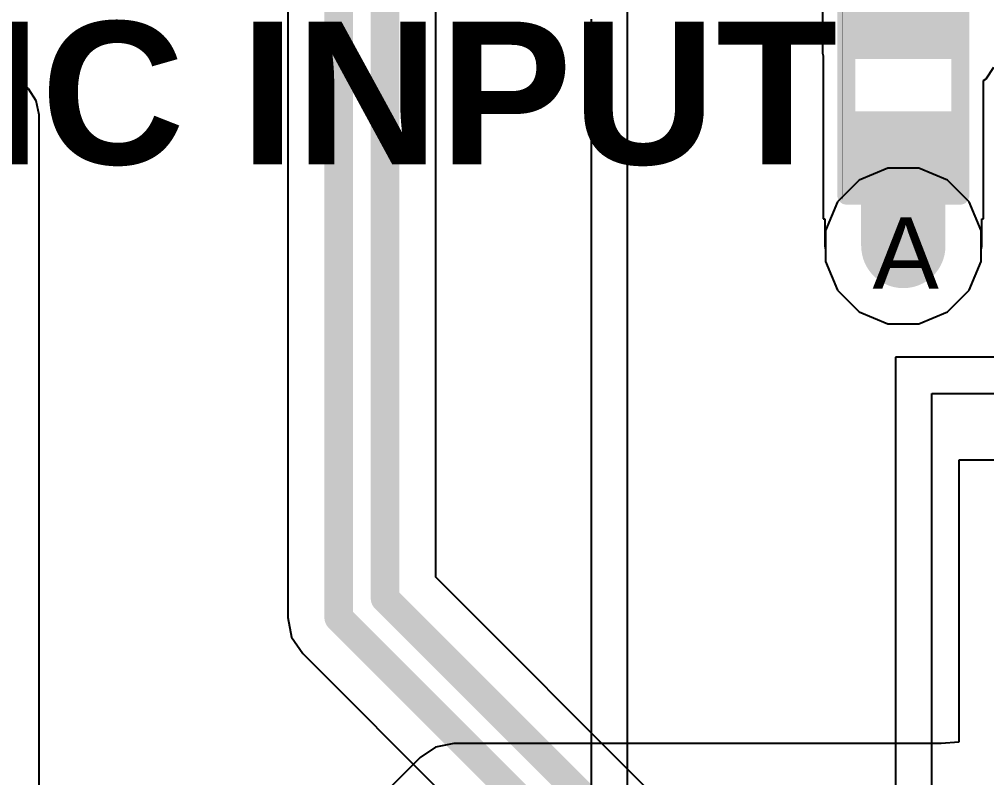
# Model space of a CAD drawing. Header units: inches. Extents: x 0 to 208, y 0 to 213.
# Drawn here: x 1.2734 to 1.5448, y 3.8471 to 4.0597 of the extents above; entities that cross this region are included whole.
import ezdxf

# ---------------------------------------------------------------- set-up
doc = ezdxf.new("R2010")
doc.units = ezdxf.units.IN
doc.header["$MEASUREMENT"] = 0
for name, color, linetype in [('Bottom Layer', 5, 'Continuous'), ('Bottom Overlay', 54, 'Continuous'), ('Bottom Paste', 16, 'Continuous'), ('Bottom Solder', 6, 'Continuous'), ('Drill Drawing', 1, 'Continuous'), ('L2_GND1', 16, 'Continuous'), ('L3_SIG1', 76, 'Continuous'), ('L4_PWR', 90, 'Continuous'), ('L5_GND2', 156, 'Continuous'), ('L6_SIG2', 130, 'Continuous'), ('L7_GND3', 216, 'Continuous'), ('Top Layer', 1, 'Continuous'), ('Top Overlay', 2, 'Continuous'), ('Via Holes', 16, 'Continuous')]:
    doc.layers.add(name, color=color, linetype=linetype)
doc.styles.add('Arial', font='', dxfattribs={"height": 0.2})
doc.styles.add('Arial_Bold', font='', dxfattribs={"height": 0.2})
doc.styles.get('Arial').set_extended_font_data('Arial')
doc.styles.get('Arial_Bold').set_extended_font_data('Arial', bold=True)

# ---------------------------------------------------------------- blocks, each defined once
blk = doc.blocks.new('RES_0402_B_419')
at = {"layer": 'Bottom Layer'}
for points in [[(-0.0095, 0.0125), (-0.0095, -0.0125), (-0.0275, -0.0125), (-0.0275, 0.0125)], [(0.0275, 0.0125), (0.0275, -0.0125), (0.0095, -0.0125), (0.0095, 0.0125)]]:
    blk.add_hatch(color=5, dxfattribs=at).paths.add_polyline_path(points)
at = {"layer": 'Bottom Paste'}
for points in [[(-0.0095, 0.0125), (-0.0095, -0.0125), (-0.0275, -0.0125), (-0.0275, 0.0125)], [(0.0275, 0.0125), (0.0275, -0.0125), (0.0095, -0.0125), (0.0095, 0.0125)]]:
    blk.add_hatch(color=16, dxfattribs=at).paths.add_polyline_path(points)
at = {"layer": 'Bottom Solder'}
for points in [[(-0.00734, 0.01467), (-0.00734, -0.01466), (-0.02967, -0.01466), (-0.02967, 0.01467)], [(0.02966, 0.01467), (0.02966, -0.01466), (0.00733, -0.01466), (0.00733, 0.01467)]]:
    blk.add_hatch(color=6, dxfattribs=at).paths.add_polyline_path(points)
at = {"layer": 'Bottom Overlay'}
for points in [[(-0.031, 0.016, 0.005, 0.005, 0), (-0.031, -0.016, 0.005, 0.005, 0)], [(-0.031, 0.016, 0.005, 0.005, 0), (0.031, 0.016, 0.005, 0.005, 0)], [(-0.032, 0.017, 0.000127, 0.000127, 0), (0.032, 0.017, 0.000127, 0.000127, 0)], [(0.031, 0.016, 0.005, 0.005, 0), (0.031, -0.016, 0.005, 0.005, 0)], [(-0.031, -0.016, 0.005, 0.005, 0), (0.031, -0.016, 0.005, 0.005, 0)]]:
    blk.add_lwpolyline(points, format="xyseb", dxfattribs=at)
for points in [[(-0.03225, 0.016, 0.0025, 0.0025, 1), (-0.02975, 0.016, 0.0025, 0.0025, 1)], [(-0.03225, 0.016, 0.0025, 0.0025, 1), (-0.02975, 0.016, 0.0025, 0.0025, 1)], [(-0.03203, 0.017, 0.0000635, 0.0000635, 1), (-0.03197, 0.017, 0.0000635, 0.0000635, 1)], [(0.02975, 0.016, 0.0025, 0.0025, 1), (0.03225, 0.016, 0.0025, 0.0025, 1)], [(0.02975, 0.016, 0.0025, 0.0025, 1), (0.03225, 0.016, 0.0025, 0.0025, 1)], [(0.03197, 0.017, 0.0000635, 0.0000635, 1), (0.03203, 0.017, 0.0000635, 0.0000635, 1)], [(-0.03225, -0.016, 0.0025, 0.0025, 1), (-0.02975, -0.016, 0.0025, 0.0025, 1)], [(-0.03225, -0.016, 0.0025, 0.0025, 1), (-0.02975, -0.016, 0.0025, 0.0025, 1)], [(0.02975, -0.016, 0.0025, 0.0025, 1), (0.03225, -0.016, 0.0025, 0.0025, 1)], [(0.02975, -0.016, 0.0025, 0.0025, 1), (0.03225, -0.016, 0.0025, 0.0025, 1)]]:
    blk.add_lwpolyline(points, format="xyseb", close=True, dxfattribs=at)

msp = doc.modelspace()

# ---------------------------------------------------------------- hatches: boundary and pattern name
at = {"layer": 'Bottom Layer'}
for points in [[(1.53739, 4.05025), (1.53739, 4.11101), (1.50895, 4.11101), (1.50895, 4.05025)], [(1.5332, 4.0228), (1.50954, 4.0228), (1.50954, 3.99618), (1.5332, 3.99618)]]:
    msp.add_hatch(color=5, dxfattribs=at).paths.add_polyline_path(points)
h = msp.add_hatch(color=5, dxfattribs=at)
edge = h.paths.add_edge_path()
edge.add_arc((1.52139, 3.99618), 0.01181, 0, 360)
at = {"layer": 'L2_GND1'}
h = msp.add_hatch(color=16, dxfattribs=at)
edge = h.paths.add_edge_path()
edge.add_arc((1.52139, 3.99618), 0.01181, 0, 360)
at = {"layer": 'L3_SIG1'}
h = msp.add_hatch(color=76, dxfattribs=at)
edge = h.paths.add_edge_path()
edge.add_arc((1.52139, 3.99618), 0.01181, 0, 360)
at = {"layer": 'L4_PWR'}
h = msp.add_hatch(color=90, dxfattribs=at)
edge = h.paths.add_edge_path()
edge.add_arc((1.52139, 3.99618), 0.01181, 0, 360)
at = {"layer": 'L5_GND2'}
h = msp.add_hatch(color=156, dxfattribs=at)
edge = h.paths.add_edge_path()
edge.add_arc((1.52139, 3.99618), 0.01181, 0, 360)
at = {"layer": 'L6_SIG2'}
h = msp.add_hatch(color=130, dxfattribs=at)
edge = h.paths.add_edge_path()
edge.add_arc((1.52139, 3.99618), 0.01181, 0, 360)
at = {"layer": 'L7_GND3'}
h = msp.add_hatch(color=216, dxfattribs=at)
edge = h.paths.add_edge_path()
edge.add_arc((1.52139, 3.99618), 0.01181, 0, 360)
at = {"layer": 'Top Layer'}
h = msp.add_hatch(color=1, dxfattribs=at)
edge = h.paths.add_edge_path()
edge.add_arc((1.52139, 3.99618), 0.01181, 0, 360)
at = {"layer": 'Via Holes'}
h = msp.add_hatch(color=7, dxfattribs=at)
edge = h.paths.add_edge_path()
edge.add_arc((1.52139, 3.99618), 0.00591, 0, 360)

# ---------------------------------------------------------------- linework, layer by layer
at = {"layer": 'Bottom Layer'}
for p, q in [((1.34873, 4.08299), (1.34873, 3.892)), ((1.39027, 3.9033), (1.39027, 4.08299)), ((1.49875, 4.07871), (1.49875, 4.05025)), ((1.49875, 4.05025), (1.49889, 4.04954)), ((1.49889, 4.04954), (1.49889, 4.0038)), ((1.5446, 4.04304), (1.54681, 4.04634)), ((1.54389, 4.04256), (1.5446, 4.04304)), ((1.54389, 4.0038), (1.54389, 4.04256)), ((1.49889, 4.0038), (1.49934, 4.0038)), ((1.49934, 4.0038), (1.49934, 3.99618)), ((1.5434, 3.99618), (1.5434, 4.0038)), ((1.5434, 4.0038), (1.54389, 4.0038)), ((1.49934, 3.99618), (1.49958, 3.99499)), ((1.49958, 3.99499), (1.49958, 3.99185)), ((1.5432, 3.99519), (1.5434, 3.99618)), ((1.5432, 3.99185), (1.5432, 3.99519)), ((1.49958, 3.99185), (1.5029, 3.98383)), ((1.53988, 3.98383), (1.5432, 3.99185)), ((1.5029, 3.98383), (1.50904, 3.97769)), ((1.53375, 3.97769), (1.53988, 3.98383)), ((1.50904, 3.97769), (1.51705, 3.97437)), ((1.52573, 3.97437), (1.53375, 3.97769)), ((1.51705, 3.97437), (1.52573, 3.97437)), ((1.73281, 3.56076), (1.39027, 3.9033)), ((1.34873, 3.892), (1.34873, 3.892)), ((1.34873, 3.892), (1.34981, 3.88654)), ((1.34981, 3.88654), (1.35291, 3.88191)), ((1.35291, 3.88191), (1.69522, 3.53959))]:
    msp.add_line(p, q, dxfattribs=at)
for points in [[(1.363, 3.892, 0.008, 0.008, 0), (1.363, 4.0889, 0.008, 0.008, 0)], [(1.376, 3.89738, 0.008, 0.008, 0), (1.376, 4.0889, 0.008, 0.008, 0)], [(1.52139, 4.0228, 0.008, 0.008, 0), (1.52489, 4.0228, 0.008, 0.008, 0)], [(1.376, 3.89738, 0.008, 0.008, 0), (1.72272, 3.55067, 0.008, 0.008, 0)], [(1.363, 3.892, 0.008, 0.008, 0), (1.70949, 3.54551, 0.008, 0.008, 0)]]:
    msp.add_lwpolyline(points, format="xyseb", dxfattribs=at)
for points in [[(1.51939, 4.0228, 0.004, 0.004, 1), (1.52339, 4.0228, 0.004, 0.004, 1)], [(1.52289, 4.0228, 0.004, 0.004, 1), (1.52689, 4.0228, 0.004, 0.004, 1)], [(1.374, 3.89738, 0.004, 0.004, 1), (1.378, 3.89738, 0.004, 0.004, 1)], [(1.374, 3.89738, 0.004, 0.004, 1), (1.378, 3.89738, 0.004, 0.004, 1)], [(1.361, 3.892, 0.004, 0.004, 1), (1.365, 3.892, 0.004, 0.004, 1)], [(1.361, 3.892, 0.004, 0.004, 1), (1.365, 3.892, 0.004, 0.004, 1)]]:
    msp.add_lwpolyline(points, format="xyseb", close=True, dxfattribs=at)
at = {"layer": 'L2_GND1'}
for p, q in [((1.51705, 4.018), (1.50904, 4.01467)), ((1.52573, 4.018), (1.51705, 4.018)), ((1.53375, 4.01467), (1.52573, 4.018)), ((1.50904, 4.01467), (1.5029, 4.00854)), ((1.53988, 4.00854), (1.53375, 4.01467)), ((1.5029, 4.00854), (1.49958, 4.00052)), ((1.5432, 4.00052), (1.53988, 4.00854)), ((1.49958, 4.00052), (1.49958, 3.99185)), ((1.5432, 3.99185), (1.5432, 4.00052)), ((1.49958, 3.99185), (1.5029, 3.98383)), ((1.53988, 3.98383), (1.5432, 3.99185)), ((1.5029, 3.98383), (1.50904, 3.97769)), ((1.53375, 3.97769), (1.53988, 3.98383)), ((1.50904, 3.97769), (1.51705, 3.97437)), ((1.52573, 3.97437), (1.53375, 3.97769)), ((1.51705, 3.97437), (1.52573, 3.97437))]:
    msp.add_line(p, q, dxfattribs=at)
at = {"layer": 'L3_SIG1'}
for p, q in [((1.51705, 4.018), (1.50904, 4.01467)), ((1.52573, 4.018), (1.51705, 4.018)), ((1.53375, 4.01467), (1.52573, 4.018)), ((1.50904, 4.01467), (1.5029, 4.00854)), ((1.53988, 4.00854), (1.53375, 4.01467)), ((1.5029, 4.00854), (1.49958, 4.00052)), ((1.5432, 4.00052), (1.53988, 4.00854)), ((1.49958, 4.00052), (1.49958, 3.99185)), ((1.5432, 3.99185), (1.5432, 4.00052)), ((1.49958, 3.99185), (1.5029, 3.98383)), ((1.53988, 3.98383), (1.5432, 3.99185)), ((1.5029, 3.98383), (1.50904, 3.97769)), ((1.53375, 3.97769), (1.53988, 3.98383)), ((1.50904, 3.97769), (1.51705, 3.97437)), ((1.52573, 3.97437), (1.53375, 3.97769)), ((1.51705, 3.97437), (1.52573, 3.97437))]:
    msp.add_line(p, q, dxfattribs=at)
at = {"layer": 'L4_PWR'}
for p, q in [((1.444, 3.7368), (1.444, 4.06293)), ((1.4338, 4.05976), (1.4338, 3.80815)), ((1.27597, 4.04021), (1.27266, 4.04242)), ((1.27818, 4.0369), (1.27597, 4.04021)), ((1.27896, 4.033), (1.27818, 4.0369)), ((1.27896, 3.74688), (1.27896, 4.033)), ((1.68376, 3.965), (1.51916, 3.965)), ((1.51916, 3.965), (1.51916, 3.01034)), ((1.52936, 3.65973), (1.52936, 3.9548)), ((1.52936, 3.9548), (1.68258, 3.9548))]:
    msp.add_line(p, q, dxfattribs=at)
at = {"layer": 'L5_GND2'}
for p, q in [((1.51705, 4.018), (1.50904, 4.01467)), ((1.52573, 4.018), (1.51705, 4.018)), ((1.53375, 4.01467), (1.52573, 4.018)), ((1.50904, 4.01467), (1.5029, 4.00854)), ((1.53988, 4.00854), (1.53375, 4.01467)), ((1.5029, 4.00854), (1.49958, 4.00052)), ((1.5432, 4.00052), (1.53988, 4.00854)), ((1.49958, 4.00052), (1.49958, 3.99185)), ((1.5432, 3.99185), (1.5432, 4.00052)), ((1.49958, 3.99185), (1.5029, 3.98383)), ((1.53988, 3.98383), (1.5432, 3.99185)), ((1.5029, 3.98383), (1.50904, 3.97769)), ((1.53375, 3.97769), (1.53988, 3.98383)), ((1.50904, 3.97769), (1.51705, 3.97437)), ((1.52573, 3.97437), (1.53375, 3.97769)), ((1.51705, 3.97437), (1.52573, 3.97437))]:
    msp.add_line(p, q, dxfattribs=at)
at = {"layer": 'L6_SIG2'}
for p, q in [((1.51705, 4.018), (1.50904, 4.01467)), ((1.52573, 4.018), (1.51705, 4.018)), ((1.53375, 4.01467), (1.52573, 4.018)), ((1.50904, 4.01467), (1.5029, 4.00854)), ((1.53988, 4.00854), (1.53375, 4.01467)), ((1.5029, 4.00854), (1.49958, 4.00052)), ((1.5432, 4.00052), (1.53988, 4.00854)), ((1.49958, 4.00052), (1.49958, 3.99185)), ((1.5432, 3.99185), (1.5432, 4.00052)), ((1.49958, 3.99185), (1.5029, 3.98383)), ((1.53988, 3.98383), (1.5432, 3.99185)), ((1.5029, 3.98383), (1.50904, 3.97769)), ((1.53375, 3.97769), (1.53988, 3.98383)), ((1.50904, 3.97769), (1.51705, 3.97437)), ((1.52573, 3.97437), (1.53375, 3.97769)), ((1.51705, 3.97437), (1.52573, 3.97437))]:
    msp.add_line(p, q, dxfattribs=at)
at = {"layer": 'L7_GND3'}
for p, q in [((1.51705, 4.018), (1.50904, 4.01467)), ((1.52573, 4.018), (1.51705, 4.018)), ((1.53375, 4.01467), (1.52573, 4.018)), ((1.50904, 4.01467), (1.5029, 4.00854)), ((1.53988, 4.00854), (1.53375, 4.01467)), ((1.5029, 4.00854), (1.49958, 4.00052)), ((1.5432, 4.00052), (1.53988, 4.00854)), ((1.49958, 4.00052), (1.49958, 3.99185)), ((1.5432, 3.99185), (1.5432, 4.00052)), ((1.49958, 3.99185), (1.5029, 3.98383)), ((1.53988, 3.98383), (1.5432, 3.99185)), ((1.5029, 3.98383), (1.50904, 3.97769)), ((1.53375, 3.97769), (1.53988, 3.98383)), ((1.50904, 3.97769), (1.51705, 3.97437)), ((1.52573, 3.97437), (1.53375, 3.97769)), ((1.51705, 3.97437), (1.52573, 3.97437))]:
    msp.add_line(p, q, dxfattribs=at)
at = {"layer": 'Top Layer'}
for p, q in [((1.51705, 4.018), (1.50904, 4.01467)), ((1.52573, 4.018), (1.51705, 4.018)), ((1.53375, 4.01467), (1.52573, 4.018)), ((1.50904, 4.01467), (1.5029, 4.00854)), ((1.53988, 4.00854), (1.53375, 4.01467)), ((1.5029, 4.00854), (1.49958, 4.00052)), ((1.5432, 4.00052), (1.53988, 4.00854)), ((1.49958, 4.00052), (1.49958, 3.99185)), ((1.5432, 3.99185), (1.5432, 4.00052)), ((1.49958, 3.99185), (1.5029, 3.98383)), ((1.53988, 3.98383), (1.5432, 3.99185)), ((1.5029, 3.98383), (1.50904, 3.97769)), ((1.53375, 3.97769), (1.53988, 3.98383)), ((1.50904, 3.97769), (1.51705, 3.97437)), ((1.52573, 3.97437), (1.53375, 3.97769)), ((1.51705, 3.97437), (1.52573, 3.97437)), ((1.61991, 3.93611), (1.53691, 3.93611)), ((1.53691, 3.93611), (1.53691, 3.85705)), ((1.39018, 3.85572), (1.38583, 3.85281)), ((1.39532, 3.85674), (1.39018, 3.85572)), ((1.53204, 3.85674), (1.39532, 3.85674)), ((1.39532, 3.85674), (1.39532, 3.85674)), ((1.53691, 3.85705), (1.53204, 3.85674)), ((1.38583, 3.85281), (1.36318, 3.83016)), ((1.38583, 3.85281), (1.38583, 3.85281))]:
    msp.add_line(p, q, dxfattribs=at)

# ---------------------------------------------------------------- block references
at = {"rotation": 90}
msp.add_blockref('RES_0402_B_419', (1.52139, 4.0413), dxfattribs=at)

# ---------------------------------------------------------------- texts
at = {"layer": 'Drill Drawing', "style": 'Arial'}
msp.add_text('A', height=0.02, dxfattribs=at).set_placement((1.51273, 3.98419))
at = {"layer": 'Top Overlay', "style": 'Arial_Bold'}
msp.add_text('MIC INPUT', height=0.04, rotation=360, dxfattribs=at).set_placement((1.21739, 4.0191))

doc.saveas('drawing.dxf')
